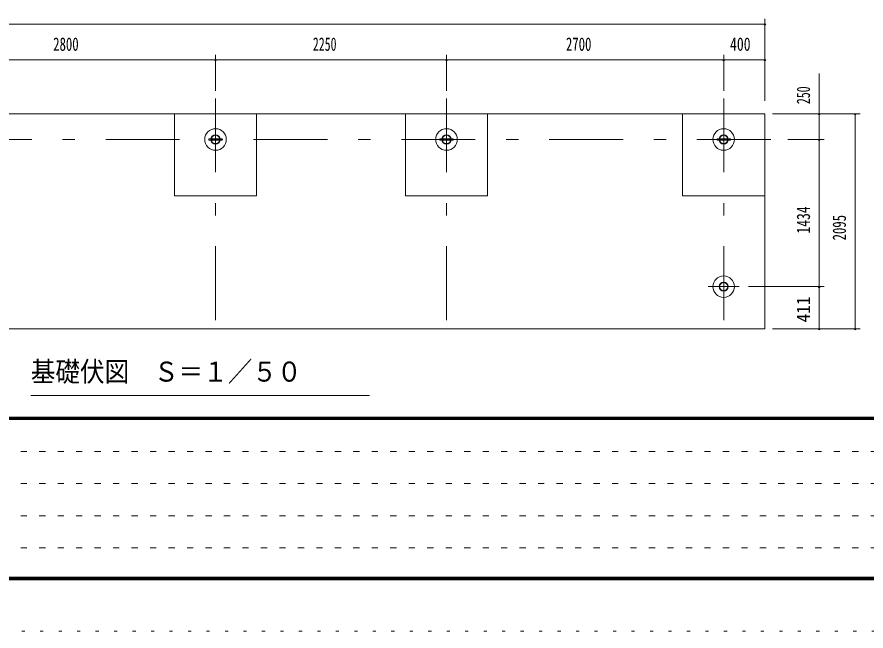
# Model space of a CAD drawing. Units: millimetres, scale not verified, with parts at other scales. Extents: x -26656 to 26658, y -10500 to 10500.
# Drawn here: x 2102 to 10372, y -10500 to -4517 of the extents above; entities that cross this region are included whole.
import ezdxf
from ezdxf.enums import TextEntityAlignment as Align

# ---------------------------------------------------------------- set-up
doc = ezdxf.new("R2010")
doc.units = ezdxf.units.MM
doc.header["$LTSCALE"] = 60
for name, pattern in [('USER1', [3, 1, -2]), ('USER3', [24, 12, -5, 2, -5]), ('USER4', [3, 0.5, -2.5])]:
    doc.linetypes.add(name, pattern=pattern)
for name, color, linetype, lineweight in [('0-2_1-05BOLD', 7, 'Continuous', 18), ('0-3_1-25CENTER', 3, 'USER3', 18), ('0-5_1-55DIM', 3, 'Continuous', 18), ('0-C_F-F1PAPER', 5, 'Continuous', 18), ('0-D_F-E_J_ADD', 5, 'USER4', 18)]:
    doc.layers.add(name, color=color, linetype=linetype, lineweight=lineweight)
doc.styles.add('ＭＳ ゴシック', font='')
doc.styles.get('ＭＳ ゴシック').set_extended_font_data('MS Gothic')

msp = doc.modelspace()

# ---------------------------------------------------------------- linework, layer by layer
at = {"layer": '0-2_1-05BOLD'}
for p, q in [((3635.91, -6260.33), (3635.91, -5460.33)), ((4435.92, -6260.33), (4435.92, -5460.33)), ((5885.91, -6260.33), (5885.91, -5460.33)), ((6685.92, -6260.33), (6685.92, -5460.33)), ((8585.92, -6260.33), (8585.92, -5460.33)), ((9385.92, -6260.33), (9385.92, -5460.33)), ((3970.91, -5703.83), (3991.84, -5703.83)), ((3970.91, -5716.83), (3970.91, -5703.83)), ((3996.09, -5703.83), (4075.74, -5703.83)), ((4079.99, -5703.83), (4100.92, -5703.83)), ((4100.92, -5716.83), (4100.92, -5703.83)), ((6246.09, -5703.83), (6325.74, -5703.83)), ((6329.99, -5703.83), (6350.92, -5703.83)), ((6350.92, -5716.83), (6350.92, -5703.83)), ((8920.92, -5716.83), (8920.92, -5703.83)), ((8920.92, -5703.83), (8941.85, -5703.83)), ((8946.1, -5703.83), (9025.74, -5703.83)), ((9029.99, -5703.83), (9050.92, -5703.83)), ((3970.91, -5716.83), (3991.84, -5716.83)), ((3996.09, -5716.83), (4075.74, -5716.83)), ((4079.99, -5716.83), (4100.92, -5716.83)), ((6220.92, -5716.83), (6241.84, -5716.83)), ((6246.09, -5716.83), (6325.74, -5716.83)), ((6329.99, -5716.83), (6350.92, -5716.83)), ((8920.92, -5716.83), (8941.85, -5716.83)), ((8946.1, -5716.83), (9025.74, -5716.83)), ((3635.91, -6260.33), (4435.92, -6260.33)), ((5885.91, -6260.33), (6685.92, -6260.33)), ((8585.92, -6260.33), (9385.92, -6260.33))]:
    msp.add_line(p, q, dxfattribs=at)
msp.add_lwpolyline([(-1614.08, -7555.33), (-1614.08, -5460.33), (9385.91, -5460.33), (9385.91, -7555.33)], close=True, dxfattribs=at)
for points in [[(6220.92, -5716.83), (6220.92, -5703.83), (6241.84, -5703.83)], [(9029.99, -5716.83), (9050.92, -5716.83), (9050.92, -5703.83)]]:
    msp.add_lwpolyline(points, dxfattribs=at)
for centre, radius in [((4035.91, -5710.33), 105), ((6285.92, -5710.33), 105), ((8985.92, -5710.33), 105), ((4035.91, -5710.33), 44.55), ((4035.91, -5710.33), 40.35), ((6285.92, -5710.33), 44.55), ((6285.92, -5710.33), 40.35), ((8985.92, -5710.33), 44.55), ((8985.92, -5710.33), 40.35), ((8985.92, -7144.33), 105), ((8985.92, -7144.33), 44.55), ((8985.92, -7144.33), 40.35)]:
    msp.add_circle(centre, radius, dxfattribs=at)
at = {"layer": '0-3_1-25CENTER'}
for p, q in [((4035.91, -5310.33), (4035.91, -7705.33)), ((6285.91, -5310.33), (6285.91, -7705.33)), ((8985.92, -5310.33), (8985.92, -7705.33)), ((85.92, -5710.33), (9535.91, -5710.33)), ((8835.92, -7144.33), (9135.92, -7144.33))]:
    msp.add_line(p, q, dxfattribs=at)
at = {"layer": '0-5_1-55DIM'}
for p, q in [((9385.91, -4535.33), (9385.91, -5335.33)), ((-1614.08, -4585.33), (9385.91, -4585.33)), ((9395.91, -4585.33), (9375.91, -4585.33)), ((-1614.08, -4935.33), (9385.91, -4935.33)), ((4045.91, -4935.33), (4025.91, -4935.33)), ((4035.91, -5235.33), (4035.91, -4885.33)), ((6295.91, -4935.33), (6275.91, -4935.33)), ((6285.91, -5235.33), (6285.91, -4885.33)), ((8995.92, -4935.33), (8975.92, -4935.33)), ((8985.92, -5235.33), (8985.92, -4885.33)), ((9395.91, -4935.33), (9375.91, -4935.33)), ((9915.91, -7555.33), (9915.91, -5067.83)), ((9460.91, -5460.33), (10315.91, -5460.33)), ((9925.91, -5460.33), (9905.91, -5460.33)), ((10275.91, -5460.33), (10255.91, -5460.33)), ((10265.91, -5460.33), (10265.91, -7555.33)), ((9610.91, -5710.33), (9965.91, -5710.33)), ((9925.91, -5710.33), (9905.91, -5710.33)), ((9228.14, -7144.33), (9965.92, -7144.33)), ((9925.92, -7144.33), (9905.92, -7144.33)), ((9915.92, -7144.33), (9915.92, -7555.33)), ((9460.91, -7555.33), (10315.91, -7555.33)), ((9925.91, -7555.33), (9905.91, -7555.33)), ((9925.92, -7555.33), (9905.92, -7555.33)), ((10275.91, -7555.33), (10255.91, -7555.33)), ((5535.91, -8205.33), (2235.91, -8205.33))]:
    msp.add_line(p, q, dxfattribs=at)
for centre in [(9385.91, -4585.33), (4035.91, -4935.33), (6285.91, -4935.33), (8985.92, -4935.33), (9385.91, -4935.33), (9915.91, -5460.33), (10265.91, -5460.33), (9915.91, -5710.33), (9915.92, -7144.33), (9915.91, -7555.33), (9915.92, -7555.33), (10265.91, -7555.33)]:
    msp.add_arc(centre, 10, 180, 0, dxfattribs=at)
at = {"layer": '0-C_F-F1PAPER'}
for p, q in [((26133.25, -8415), (-2516.75, -8415)), ((26133.25, -8417.5), (-2516.75, -8417.5)), ((26133.25, -8420), (-2516.75, -8420)), ((26133.25, -8422.5), (-2516.75, -8422.5)), ((26133.25, -8425), (-2516.75, -8425)), ((26133.25, -8427.5), (-2516.75, -8427.5)), ((26133.25, -8430), (-2516.75, -8430)), ((26133.25, -8432.5), (-2516.75, -8432.5)), ((26133.25, -8435), (-2516.75, -8435)), ((26133.25, -8437.5), (-2516.75, -8437.5)), ((26133.25, -8440), (-2516.75, -8440)), ((-2541.75, -10000), (26158.25, -10000)), ((-2539.25, -9997.5), (26155.75, -9997.5)), ((-2534.25, -9992.5), (26150.75, -9992.5)), ((-2529.25, -9987.5), (26145.75, -9987.5)), ((-2524.25, -9982.5), (26140.75, -9982.5)), ((-2521.75, -9980), (26138.25, -9980)), ((-2519.25, -9977.5), (26135.75, -9977.5))]:
    msp.add_line(p, q, dxfattribs=at)
at = {"layer": '0-C_F-F1PAPER', "color": 6, "linetype": 'USER1'}
for p, q in [((-2541.75, -8752), (15708.25, -8752)), ((-2541.75, -9064), (15708.25, -9064)), ((-2541.75, -9376), (15708.25, -9376)), ((-2541.75, -9688), (13200.25, -9688))]:
    msp.add_line(p, q, dxfattribs=at)
at = {"layer": '0-C_F-F1PAPER'}
for points in [[(-2536.75, 10095), (-2536.75, -9995), (26153.25, -9995), (26153.25, 10095)], [(-2531.75, 10090), (-2531.75, -9990), (26148.25, -9990), (26148.25, 10090)], [(-2526.75, 10085), (-2526.75, -9985), (26143.25, -9985), (26143.25, 10085)], [(-2516.75, 10075), (-2516.75, -9975), (26133.25, -9975), (26133.25, 10075)]]:
    msp.add_lwpolyline(points, dxfattribs=at)
at = {"layer": '0-D_F-E_J_ADD'}
msp.add_line((26658.25, -10500), (-3041.75, -10500), dxfattribs=at)

# ---------------------------------------------------------------- texts
at = {"layer": '0-5_1-55DIM', "color": 7, "style": 'ＭＳ ゴシック'}
for s, height, width, p in [('2800', 130.2, 0.7, (2454.64, -4885.33)), ('2250', 130.2, 0.65, (4984.23, -4885.33)), ('2700', 130.2, 0.7, (7449.31, -4885.33)), ('400', 130.2, 0.75, (9048.29, -4885.33)), ('基礎伏図\u3000Ｓ＝１／５０', 195.4, 0.9, (2235.91, -8128.68))]:
    msp.add_text(s, height=height, dxfattribs=dict(at, width=width)).set_placement(p, align=Align.BOTTOM_LEFT)
for s, width, p in [('250', 0.65, (9865.91, -5365.91)), ('1434', 0.75, (9865.91, -6627.84)), ('2095', 0.7, (10215.91, -6693.84)), ('411', 0.95, (9865.92, -7493.05))]:
    msp.add_text(s, height=130.2, rotation=90, dxfattribs=dict(at, width=width)).set_placement(p, align=Align.BOTTOM_LEFT)

doc.saveas('drawing.dxf')
